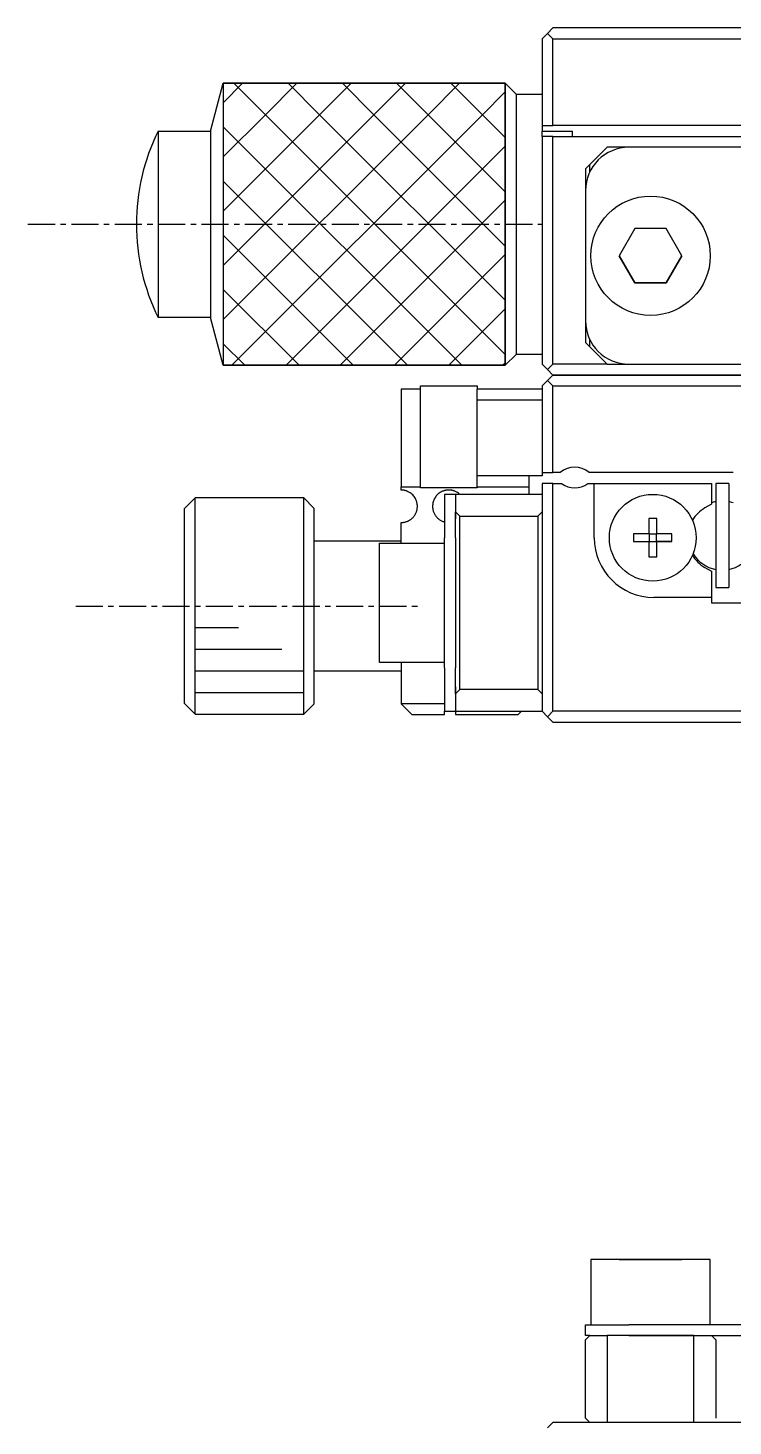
# Model space of a CAD drawing. Extents: x 10 to 347, y 10 to 222.
# Drawn here: x 191.3 to 223.8, y 157.3 to 221.8 of the extents above; entities that cross this region are included whole.
import ezdxf

# ---------------------------------------------------------------- set-up
doc = ezdxf.new("R2010")
doc.units = 0
doc.linetypes.add('CENTER', pattern=[2, 1.25, -0.25, 0.25, -0.25])
doc.layers.get('0').update_dxf_attribs({"linetype": 'CONTINUOUS'})
doc.layers.add('CENTER', color=1, linetype='CENTER')

msp = doc.modelspace()

# ---------------------------------------------------------------- linework, layer by layer
at = {"color": 7, "linetype": 'CONTINUOUS'}
for p, q in [((215.454, 221.772), (215.204, 221.522)), ((264.454, 221.772), (215.454, 221.772)), ((215.204, 221.522), (214.954, 221.272)), ((214.954, 221.272), (214.954, 217.272)), ((215.454, 221.272), (215.204, 221.522)), ((215.454, 221.272), (228.954, 221.272)), ((215.454, 217.272), (215.454, 221.272)), ((199.664, 217.022), (200.254, 219.222)), ((200.254, 219.222), (200.254, 206.222)), ((200.254, 219.222), (213.254, 219.222)), ((213.254, 219.222), (200.254, 219.222)), ((200.254, 219.222), (200.254, 206.222)), ((213.254, 219.222), (213.254, 206.222)), ((213.254, 219.222), (213.754, 218.722)), ((213.254, 206.222), (213.254, 219.222)), ((213.754, 218.722), (213.754, 206.722)), ((213.754, 218.722), (214.954, 218.722)), ((214.954, 217.272), (215.454, 217.272)), ((214.954, 217.272), (214.954, 217.022)), ((226.454, 217.272), (215.454, 217.272)), ((197.254, 217.022), (197.254, 208.422)), ((197.254, 217.022), (199.664, 217.022)), ((199.664, 217.022), (199.664, 208.422)), ((214.954, 217.022), (216.354, 217.022)), ((214.954, 216.772), (214.954, 217.022)), ((214.954, 216.772), (214.954, 206.272)), ((215.454, 216.772), (214.954, 216.772)), ((215.454, 206.272), (215.454, 216.772)), ((215.454, 216.772), (226.804, 216.772)), ((216.354, 216.772), (216.354, 217.022)), ((217.154, 215.472), (217.954, 216.272)), ((218.954, 216.272), (217.954, 216.272)), ((234.86, 216.272), (218.954, 216.272)), ((217.154, 215.472), (216.954, 215.272)), ((216.954, 215.272), (216.954, 214.272)), ((217.154, 215.144), (217.154, 215.472)), ((216.954, 214.272), (216.954, 208.272)), ((219.232, 212.522), (218.511, 211.272)), ((220.676, 212.522), (219.232, 212.522)), ((221.397, 211.272), (220.676, 212.522)), ((218.511, 211.272), (219.232, 210.022)), ((219.232, 210.022), (218.511, 211.272)), ((220.676, 210.022), (221.397, 211.272)), ((221.397, 211.272), (220.676, 210.022)), ((219.232, 210.022), (220.676, 210.022)), ((220.676, 210.022), (219.232, 210.022)), ((199.664, 208.422), (197.254, 208.422)), ((200.254, 206.222), (199.664, 208.422)), ((216.954, 208.272), (216.954, 207.272)), ((216.954, 207.272), (217.154, 207.072)), ((217.154, 207.072), (217.154, 207.4)), ((217.954, 206.272), (217.154, 207.072)), ((213.754, 206.722), (213.254, 206.222)), ((214.954, 206.722), (213.754, 206.722)), ((214.954, 206.272), (215.204, 206.022)), ((215.204, 206.022), (215.454, 206.272)), ((217.954, 206.272), (215.454, 206.272)), ((217.954, 206.272), (218.954, 206.272)), ((218.954, 206.272), (236.804, 206.272)), ((213.254, 206.222), (200.254, 206.222)), ((200.254, 206.222), (213.254, 206.222)), ((215.204, 206.022), (215.454, 205.772)), ((215.204, 205.522), (215.454, 205.772)), ((224.954, 205.772), (215.454, 205.772)), ((215.454, 205.772), (264.454, 205.772)), ((208.454, 205.122), (208.454, 200.622)), ((209.354, 205.122), (208.454, 205.122)), ((209.354, 200.572), (209.354, 205.272)), ((209.354, 205.272), (211.954, 205.272)), ((211.954, 205.272), (211.954, 205.122)), ((214.954, 205.122), (211.954, 205.122)), ((211.954, 204.622), (211.954, 205.122)), ((215.204, 205.522), (214.954, 205.272)), ((214.954, 205.272), (214.954, 201.272)), ((215.454, 205.272), (215.204, 205.522)), ((215.454, 205.272), (264.454, 205.272)), ((215.454, 201.272), (215.454, 205.272)), ((211.954, 204.622), (214.954, 204.622)), ((211.954, 201.122), (211.954, 204.622)), ((214.354, 201.122), (211.954, 201.122)), ((211.954, 200.622), (211.954, 201.122)), ((214.954, 201.122), (214.354, 201.122)), ((214.354, 200.622), (214.354, 201.122)), ((214.954, 201.272), (214.954, 201.122)), ((214.954, 201.272), (215.454, 201.272)), ((215.792, 201.272), (215.454, 201.272)), ((223.754, 201.272), (217.115, 201.272)), ((208.454, 200.622), (209.354, 200.622)), ((208.454, 200.472), (208.454, 200.622)), ((208.466, 200.472), (208.454, 200.472)), ((208.479, 200.471), (208.466, 200.472)), ((208.491, 200.471), (208.479, 200.471)), ((208.503, 200.47), (208.491, 200.471)), ((208.515, 200.469), (208.503, 200.47)), ((208.531, 200.468), (208.515, 200.469)), ((208.546, 200.466), (208.531, 200.468)), ((208.561, 200.464), (208.546, 200.466)), ((208.575, 200.462), (208.561, 200.464)), ((208.589, 200.46), (208.575, 200.462)), ((208.603, 200.457), (208.589, 200.46)), ((208.617, 200.454), (208.603, 200.457)), ((208.631, 200.451), (208.617, 200.454)), ((208.645, 200.447), (208.631, 200.451)), ((208.671, 200.44), (208.645, 200.447)), ((208.696, 200.432), (208.671, 200.44)), ((211.954, 200.572), (209.354, 200.572)), ((210.438, 200.44), (210.412, 200.432)), ((210.458, 200.446), (210.438, 200.44)), ((210.479, 200.451), (210.458, 200.446)), ((210.494, 200.455), (210.479, 200.451)), ((210.509, 200.458), (210.494, 200.455)), ((210.524, 200.461), (210.509, 200.458)), ((210.54, 200.463), (210.524, 200.461)), ((210.553, 200.465), (210.54, 200.463)), ((210.565, 200.467), (210.553, 200.465)), ((210.578, 200.468), (210.565, 200.467)), ((210.589, 200.469), (210.578, 200.468)), ((210.599, 200.47), (210.589, 200.469)), ((210.61, 200.471), (210.599, 200.47)), ((210.62, 200.471), (210.61, 200.471)), ((210.631, 200.471), (210.62, 200.471)), ((210.641, 200.472), (210.631, 200.471)), ((210.652, 200.472), (210.641, 200.472)), ((210.662, 200.472), (210.652, 200.472)), ((210.673, 200.472), (210.662, 200.472)), ((210.684, 200.471), (210.673, 200.472)), ((210.694, 200.471), (210.684, 200.471)), ((210.705, 200.47), (210.694, 200.471)), ((210.718, 200.469), (210.705, 200.47)), ((210.732, 200.468), (210.718, 200.469)), ((210.745, 200.466), (210.732, 200.468)), ((210.761, 200.464), (210.745, 200.466)), ((210.777, 200.462), (210.761, 200.464)), ((210.792, 200.459), (210.777, 200.462)), ((210.807, 200.456), (210.792, 200.459)), ((210.822, 200.453), (210.807, 200.456)), ((210.836, 200.449), (210.822, 200.453)), ((210.854, 200.445), (210.836, 200.449)), ((210.872, 200.439), (210.854, 200.445)), ((210.895, 200.432), (210.872, 200.439)), ((211.954, 200.622), (211.954, 200.572)), ((211.954, 200.622), (214.354, 200.622)), ((214.354, 200.272), (214.354, 200.622)), ((214.954, 200.772), (214.954, 190.272)), ((215.454, 200.772), (214.954, 200.772)), ((215.454, 200.772), (215.854, 200.772)), ((215.454, 190.272), (215.454, 200.772)), ((217.054, 200.772), (217.354, 200.772)), ((217.354, 198.272), (217.354, 200.772)), ((217.354, 200.772), (222.754, 200.772)), ((222.754, 200.772), (222.754, 199.816)), ((222.954, 200.772), (222.954, 195.972)), ((223.554, 200.772), (222.954, 200.772)), ((223.554, 200.772), (223.554, 195.972)), ((198.954, 200.106), (198.454, 199.604)), ((199.454, 200.106), (198.954, 200.106)), ((198.954, 190.138), (198.954, 200.106)), ((199.454, 200.122), (199.454, 200.106)), ((199.454, 200.122), (203.954, 200.122)), ((203.954, 200.122), (203.954, 190.122)), ((203.954, 200.122), (204.454, 199.622)), ((208.719, 200.423), (208.696, 200.432)), ((208.736, 200.417), (208.719, 200.423)), ((208.753, 200.41), (208.736, 200.417)), ((208.784, 200.395), (208.753, 200.41)), ((208.815, 200.379), (208.784, 200.395)), ((208.843, 200.363), (208.815, 200.379)), ((208.87, 200.346), (208.843, 200.363)), ((208.913, 200.315), (208.87, 200.346)), ((208.953, 200.282), (208.913, 200.315)), ((208.99, 200.247), (208.953, 200.282)), ((209.024, 200.209), (208.99, 200.247)), ((209.055, 200.17), (209.024, 200.209)), ((209.084, 200.129), (209.055, 200.17)), ((209.11, 200.085), (209.084, 200.129)), ((209.133, 200.04), (209.11, 200.085)), ((209.149, 200.003), (209.133, 200.04)), ((209.164, 199.965), (209.149, 200.003)), ((209.176, 199.925), (209.164, 199.965)), ((209.186, 199.885), (209.176, 199.925)), ((209.194, 199.843), (209.186, 199.885)), ((209.2, 199.801), (209.194, 199.843)), ((209.203, 199.757), (209.2, 199.801)), ((209.909, 199.807), (209.905, 199.76)), ((209.914, 199.841), (209.909, 199.807)), ((209.92, 199.875), (209.914, 199.841)), ((209.931, 199.922), (209.92, 199.875)), ((209.945, 199.968), (209.931, 199.922)), ((209.962, 200.011), (209.945, 199.968)), ((209.981, 200.053), (209.962, 200.011)), ((210.002, 200.093), (209.981, 200.053)), ((210.025, 200.131), (210.002, 200.093)), ((210.05, 200.167), (210.025, 200.131)), ((210.077, 200.201), (210.05, 200.167)), ((210.103, 200.231), (210.077, 200.201)), ((210.13, 200.259), (210.103, 200.231)), ((210.169, 200.294), (210.13, 200.259)), ((210.211, 200.327), (210.169, 200.294)), ((210.256, 200.357), (210.211, 200.327)), ((210.291, 200.378), (210.256, 200.357)), ((210.329, 200.398), (210.291, 200.378)), ((210.363, 200.413), (210.329, 200.398)), ((210.387, 200.423), (210.363, 200.413)), ((210.412, 200.432), (210.387, 200.423)), ((210.954, 200.272), (210.454, 200.272)), ((210.454, 200.272), (210.454, 198.272)), ((210.916, 200.424), (210.895, 200.432)), ((210.937, 200.416), (210.916, 200.424)), ((210.967, 200.403), (210.937, 200.416)), ((214.954, 200.272), (210.954, 200.272)), ((210.954, 200.272), (210.954, 199.472)), ((210.991, 200.392), (210.967, 200.403)), ((211.013, 200.38), (210.991, 200.392)), ((211.055, 200.355), (211.013, 200.38)), ((211.095, 200.328), (211.055, 200.355)), ((211.132, 200.3), (211.095, 200.328)), ((211.164, 200.272), (211.132, 200.3)), ((222.754, 199.816), (222.46, 199.647)), ((198.454, 199.604), (198.454, 190.64)), ((204.454, 190.622), (204.454, 199.622)), ((208.917, 199.132), (208.94, 199.151)), ((208.94, 199.151), (208.963, 199.171)), ((208.963, 199.171), (208.984, 199.191)), ((208.984, 199.191), (209.003, 199.211)), ((209.003, 199.211), (209.021, 199.231)), ((209.021, 199.231), (209.038, 199.251)), ((209.038, 199.251), (209.061, 199.281)), ((209.061, 199.281), (209.082, 199.311)), ((209.082, 199.311), (209.101, 199.342)), ((209.101, 199.342), (209.118, 199.374)), ((209.118, 199.374), (209.134, 199.406)), ((209.134, 199.406), (209.148, 199.439)), ((209.148, 199.439), (209.161, 199.473)), ((209.161, 199.473), (209.173, 199.508)), ((209.173, 199.508), (209.182, 199.542)), ((209.182, 199.542), (209.19, 199.577)), ((209.19, 199.577), (209.196, 199.611)), ((209.196, 199.611), (209.2, 199.645)), ((209.2, 199.645), (209.203, 199.679)), ((209.204, 199.713), (209.203, 199.757)), ((209.203, 199.679), (209.204, 199.713)), ((209.905, 199.76), (209.904, 199.711)), ((209.904, 199.711), (209.906, 199.662)), ((209.906, 199.662), (209.91, 199.623)), ((209.91, 199.623), (209.917, 199.585)), ((209.917, 199.585), (209.923, 199.555)), ((209.923, 199.555), (209.93, 199.525)), ((209.93, 199.525), (209.939, 199.494)), ((209.939, 199.494), (209.95, 199.464)), ((209.95, 199.464), (209.962, 199.433)), ((209.962, 199.433), (209.975, 199.402)), ((209.975, 199.402), (209.991, 199.372)), ((209.991, 199.372), (210.008, 199.341)), ((210.008, 199.341), (210.023, 199.317)), ((210.023, 199.317), (210.039, 199.293)), ((210.039, 199.293), (210.056, 199.269)), ((210.056, 199.269), (210.074, 199.246)), ((210.074, 199.246), (210.094, 199.223)), ((210.094, 199.223), (210.115, 199.2)), ((210.115, 199.2), (210.137, 199.178)), ((210.137, 199.178), (210.16, 199.157)), ((210.16, 199.157), (210.184, 199.137)), ((211.154, 199.272), (210.954, 199.472)), ((210.954, 199.472), (210.954, 199.144)), ((210.954, 199.144), (210.954, 199.472)), ((211.154, 199.272), (214.754, 199.272)), ((211.154, 191.272), (211.154, 199.272)), ((214.954, 199.472), (214.754, 199.272)), ((214.754, 199.272), (214.754, 191.272)), ((219.874, 199.158), (219.874, 198.452)), ((220.234, 199.158), (219.874, 199.158)), ((220.234, 198.452), (220.234, 199.158)), ((208.454, 198.022), (208.454, 198.972)), ((208.454, 198.972), (208.479, 198.972)), ((208.479, 198.972), (208.504, 198.974)), ((208.504, 198.974), (208.53, 198.976)), ((208.53, 198.976), (208.555, 198.979)), ((208.555, 198.979), (208.58, 198.983)), ((208.58, 198.983), (208.605, 198.987)), ((208.605, 198.987), (208.63, 198.993)), ((208.63, 198.993), (208.655, 198.999)), ((208.655, 198.999), (208.679, 199.007)), ((208.679, 199.007), (208.703, 199.014)), ((208.703, 199.014), (208.726, 199.023)), ((208.726, 199.023), (208.749, 199.032)), ((208.749, 199.032), (208.772, 199.043)), ((208.772, 199.043), (208.794, 199.054)), ((208.794, 199.054), (208.816, 199.065)), ((208.816, 199.065), (208.838, 199.077)), ((208.838, 199.077), (208.859, 199.09)), ((208.859, 199.09), (208.879, 199.104)), ((208.879, 199.104), (208.898, 199.118)), ((208.898, 199.118), (208.917, 199.132)), ((210.184, 199.137), (210.209, 199.118)), ((210.209, 199.118), (210.234, 199.1)), ((210.234, 199.1), (210.261, 199.083)), ((210.261, 199.083), (210.289, 199.066)), ((210.289, 199.066), (210.319, 199.051)), ((210.319, 199.051), (210.349, 199.037)), ((210.349, 199.037), (210.38, 199.024)), ((210.38, 199.024), (210.404, 199.015)), ((210.404, 199.015), (210.429, 199.006)), ((210.429, 199.006), (210.454, 198.999)), ((210.954, 198.272), (210.954, 199.144)), ((204.454, 198.122), (208.454, 198.122)), ((207.454, 192.522), (207.454, 198.022)), ((207.454, 198.022), (210.454, 198.022)), ((210.454, 192.272), (210.454, 198.272)), ((210.954, 198.272), (210.954, 192.272)), ((219.168, 198.452), (219.168, 198.092)), ((219.874, 198.452), (219.168, 198.452)), ((219.168, 198.092), (219.874, 198.092)), ((219.168, 198.092), (219.874, 198.092)), ((219.884, 198.441), (219.874, 198.452)), ((219.884, 198.102), (219.874, 198.092)), ((219.874, 198.092), (219.874, 197.385)), ((220.224, 198.441), (219.884, 198.441)), ((219.884, 198.441), (219.884, 198.102)), ((219.884, 198.102), (220.224, 198.102)), ((220.224, 198.441), (220.234, 198.452)), ((220.224, 198.102), (220.224, 198.441)), ((220.224, 198.102), (220.234, 198.092)), ((220.94, 198.452), (220.234, 198.452)), ((220.234, 198.092), (220.94, 198.092)), ((220.234, 197.385), (220.234, 198.092)), ((220.94, 198.092), (220.234, 198.092)), ((220.94, 198.092), (220.94, 198.452)), ((219.874, 197.385), (220.234, 197.385)), ((222.46, 196.897), (222.754, 196.727)), ((222.754, 196.727), (222.754, 195.522)), ((222.954, 195.972), (223.554, 195.972)), ((222.754, 195.522), (220.104, 195.522)), ((222.754, 195.522), (222.754, 195.272)), ((222.754, 195.272), (224.954, 195.272)), ((208.454, 192.122), (204.454, 192.122)), ((210.454, 192.522), (207.454, 192.522)), ((208.454, 192.522), (208.454, 190.622)), ((210.454, 192.272), (210.454, 190.272)), ((210.954, 191.4), (210.954, 192.272)), ((210.954, 191.4), (210.954, 191.072)), ((210.954, 191.072), (210.954, 191.4)), ((210.954, 191.072), (211.154, 191.272)), ((210.954, 191.072), (210.954, 190.272)), ((214.754, 191.272), (211.154, 191.272)), ((214.754, 191.272), (214.954, 191.072)), ((198.454, 190.64), (198.954, 190.138)), ((198.954, 190.138), (199.454, 190.138)), ((199.454, 190.138), (199.454, 190.122)), ((204.454, 190.622), (203.954, 190.122)), ((210.454, 190.622), (208.454, 190.622)), ((208.954, 190.122), (208.454, 190.622)), ((210.454, 190.272), (210.954, 190.272)), ((210.454, 190.122), (210.454, 190.272)), ((210.954, 190.272), (214.954, 190.272)), ((210.954, 190.272), (210.954, 190.122)), ((214.004, 190.272), (213.854, 190.122)), ((214.954, 190.272), (215.204, 190.022)), ((215.204, 190.022), (215.454, 190.272)), ((264.454, 190.272), (215.454, 190.272)), ((203.954, 190.122), (199.454, 190.122)), ((208.954, 190.122), (210.454, 190.122)), ((210.954, 190.122), (213.854, 190.122)), ((215.454, 189.772), (215.204, 190.022)), ((215.454, 189.772), (264.454, 189.772)), ((219.954, 164.994), (217.204, 164.994)), ((222.704, 164.994), (217.204, 164.994)), ((217.204, 164.994), (217.204, 161.994)), ((219.232, 164.994), (218.511, 164.994)), ((218.511, 164.994), (219.232, 164.994)), ((220.676, 164.994), (219.232, 164.994)), ((219.232, 164.994), (220.676, 164.994)), ((222.704, 164.994), (219.954, 164.994)), ((221.397, 164.994), (220.676, 164.994)), ((220.676, 164.994), (221.397, 164.994)), ((222.704, 161.994), (222.704, 164.994)), ((216.954, 161.494), (216.954, 161.994)), ((216.954, 161.994), (218.954, 161.994)), ((236.804, 161.994), (218.954, 161.994)), ((217.154, 161.494), (216.954, 161.294)), ((217.154, 161.494), (216.954, 161.494)), ((216.954, 157.694), (216.954, 161.294)), ((217.154, 161.494), (217.954, 161.494)), ((217.954, 161.494), (217.954, 157.494)), ((218.954, 161.494), (217.954, 161.494)), ((218.954, 161.494), (217.954, 161.494)), ((221.954, 161.494), (218.954, 161.494)), ((218.954, 161.494), (221.954, 161.494)), ((221.954, 157.494), (221.954, 161.494)), ((221.954, 161.494), (236.804, 161.494)), ((222.954, 161.294), (222.754, 161.494)), ((222.954, 161.294), (222.954, 157.694)), ((215.204, 157.244), (215.454, 157.494)), ((264.454, 157.494), (215.454, 157.494)), ((216.954, 157.694), (217.154, 157.494))]:
    msp.add_line(p, q, dxfattribs=at)
at = {"color": 3, "linetype": 'CONTINUOUS'}
for p, q in [((201.149, 219.222), (200.254, 218.327)), ((202.199, 217.772), (200.749, 219.222)), ((203.649, 219.222), (202.199, 217.772)), ((204.699, 217.772), (203.249, 219.222)), ((206.149, 219.222), (204.699, 217.772)), ((207.199, 217.772), (205.749, 219.222)), ((208.649, 219.222), (207.199, 217.772)), ((209.699, 217.772), (208.249, 219.222)), ((211.149, 219.222), (209.699, 217.772)), ((212.199, 217.772), (210.749, 219.222)), ((213.254, 219.217), (213.249, 219.222)), ((213.254, 218.827), (212.199, 217.772)), ((209.699, 217.772), (200.254, 208.327)), ((207.199, 217.772), (200.254, 210.827)), ((204.699, 217.772), (200.254, 213.327)), ((202.199, 217.772), (200.254, 215.827)), ((211.249, 206.222), (200.254, 217.217)), ((212.199, 217.772), (200.649, 206.222)), ((213.254, 206.717), (202.199, 217.772)), ((213.254, 209.217), (204.699, 217.772)), ((213.254, 211.717), (207.199, 217.772)), ((213.254, 214.217), (209.699, 217.772)), ((213.254, 216.717), (212.199, 217.772)), ((213.254, 216.327), (203.149, 206.222)), ((208.749, 206.222), (200.254, 214.717)), ((213.254, 213.827), (205.649, 206.222)), ((206.249, 206.222), (200.254, 212.217)), ((213.254, 211.327), (208.149, 206.222)), ((203.749, 206.222), (200.254, 209.717)), ((213.254, 208.827), (210.649, 206.222)), ((201.249, 206.222), (200.254, 207.217)), ((213.254, 206.327), (213.149, 206.222)), ((200.954, 194.122), (198.954, 194.122)), ((202.954, 193.122), (198.954, 193.122)), ((203.954, 192.122), (198.954, 192.122)), ((203.954, 191.122), (198.954, 191.122))]:
    msp.add_line(p, q, dxfattribs=at)
at = {"color": 7, "linetype": 'CONTINUOUS'}
for centre, radius in [((219.954, 211.272), 2.75), ((220.054, 198.272), 2)]:
    msp.add_circle(centre, radius, dxfattribs=at)
for centre, radius, start, end in [((205.999, 212.722), 9.745, 153.81621, 206.18379), ((218.954, 214.272), 2, 90, 180), ((218.954, 208.272), 2, 180, 270), ((216.454, 200.522), 1, 48.59038, 131.40962), ((216.454, 201.572), 1, 233.1301, 306.8699), ((223.254, 198.372), 1.587, 100.89309, 108.35848), ((223.254, 198.372), 1.587, 71.6416, 79.10698), ((223.369, 198.157), 1.75, 134.99559, 148.1135), ((223.254, 198.272), 1.587, 120, 135), ((220.104, 198.272), 2.75, 180, 270), ((223.369, 198.387), 1.75, 211.8865, 225.00441), ((223.254, 198.372), 1.587, 212.15934, 259.10691), ((223.254, 198.372), 1.587, 280.89302, 327.84058), ((223.254, 198.272), 1.587, 225, 240)]:
    msp.add_arc(centre, radius, start, end, dxfattribs=at)
at = {"layer": 'CENTER', "color": 1, "linetype": 'CENTER'}
for p, q in [((191.254, 212.722), (214.954, 212.722)), ((193.454, 195.122), (209.454, 195.122))]:
    msp.add_line(p, q, dxfattribs=at)

doc.saveas('drawing.dxf')
